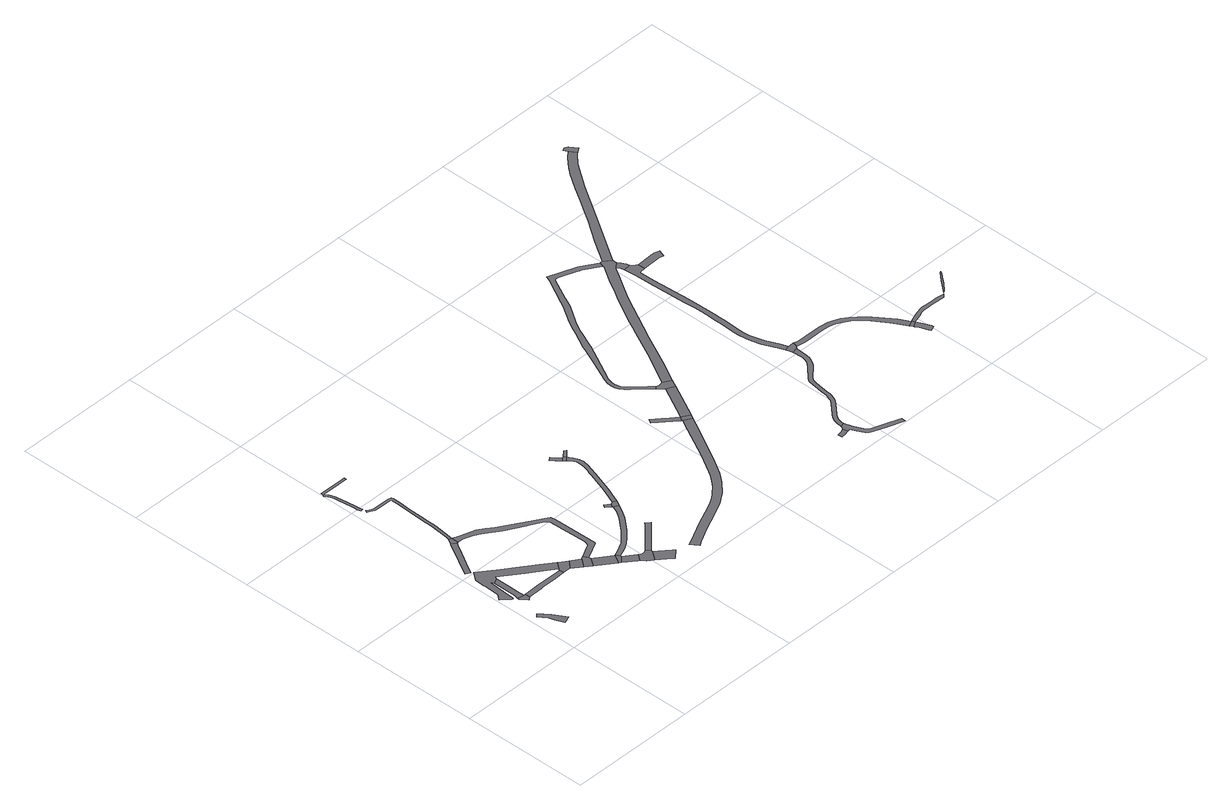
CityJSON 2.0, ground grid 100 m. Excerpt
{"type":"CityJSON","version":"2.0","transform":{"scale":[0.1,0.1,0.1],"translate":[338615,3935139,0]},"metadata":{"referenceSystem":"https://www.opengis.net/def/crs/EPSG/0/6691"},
"CityObjects":{
"road1":{"type":"Road","attributes":{"RoadStructureAttribute.sectionType":"1"},"geometry":[{"type":"MultiSurface","lod":"1","boundaries":[[[0,1,2,3,4,5,6,7]]]}]},
"road2":{"type":"Road","geometry":[{"type":"MultiSurface","lod":"1","boundaries":[[[8,9,10,11,12,13]]]}]},
"road3":{"type":"Road","attributes":{"RoadStructureAttribute.sectionType":"1"},"geometry":[{"type":"MultiSurface","lod":"1","boundaries":[[[14,15,16,17,18,19,20,21,11,10]]]}]},
"road4":{"type":"Road","attributes":{"RoadStructureAttribute.sectionType":"1"},"geometry":[{"type":"MultiSurface","lod":"1","boundaries":[[[22,23,24,25,26,27,28,29,30,31,32,33]]]}]},
"road5":{"type":"Road","attributes":{"RoadStructureAttribute.sectionType":"1"},"geometry":[{"type":"MultiSurface","lod":"1","boundaries":[[[8,34,35,36,37,38,39,40,41,42,9]]]}]},
"road6":{"type":"Road","attributes":{"function":"3","RoadStructureAttribute.sectionType":"1"},"geometry":[{"type":"MultiSurface","lod":"1","boundaries":[[[43,44,45,46,47,48,49,17,16,50,51,52,53,54,55,56,57,58,59,60,61,62,63,64]]]}]},
"road7":{"type":"Road","geometry":[{"type":"MultiSurface","lod":"1","boundaries":[[[65,33,32,66,67]]]}]},
"road8":{"type":"Road","attributes":{"RoadStructureAttribute.sectionType":"1"},"geometry":[{"type":"MultiSurface","lod":"1","boundaries":[[[68,69,70,71,72,73,74,75,76,77,78,79,80,81,82,83,84,85,86,87,88,89,90,91,92,93,94,95,96,97,98,99,65,67]]]}]},
"road9":{"type":"Road","geometry":[{"type":"MultiSurface","lod":"1","boundaries":[[[38,37,100,101,102,103,56,55]]]}]},
"road10":{"type":"Road","attributes":{"RoadStructureAttribute.sectionType":"1"},"geometry":[{"type":"MultiSurface","lod":"1","boundaries":[[[104,105,106,107,108,109,110,111,112,113,114,115,116,117,118,119,120,121,122,113,123,124,125,126,127,128,129,130,131,132]]]}]},
"road11":{"type":"Road","attributes":{"function":"3","RoadStructureAttribute.sectionType":"1"},"geometry":[{"type":"MultiSurface","lod":"1","boundaries":[[[102,101,133,134]]]}]},
"road12":{"type":"Road","geometry":[{"type":"MultiSurface","lod":"1","boundaries":[[[133,135,136,137,138,134]]]}]},
"road13":{"type":"Road","attributes":{"RoadStructureAttribute.sectionType":"1"},"geometry":[{"type":"MultiSurface","lod":"1","boundaries":[[[66,139,140,141,142,143,144,145,146,147,148,149,150,151,152,153,138,137,154,155,156,157,158,159,160,161,162,163,164,165,166,67]]]}]},
"road14":{"type":"Road","attributes":{"function":"3","RoadStructureAttribute.sectionType":"1"},"geometry":[{"type":"MultiSurface","lod":"1","boundaries":[[[167,168,169,136,135]]]}]},
"road15":{"type":"Road","geometry":[{"type":"MultiSurface","lod":"1","boundaries":[[[170,171,168,167,172,173]]]}]},
"road16":{"type":"Road","attributes":{"function":"3","RoadStructureAttribute.sectionType":"7"},"geometry":[{"type":"MultiSurface","lod":"1","boundaries":[[[172,174,175,176,177,173]]]}]},
"road17":{"type":"Road","geometry":[{"type":"MultiSurface","lod":"1","boundaries":[[[178,179,177,176,180,181,182,183,184]]]}]},
"road18":{"type":"Road","attributes":{"function":"3","RoadStructureAttribute.sectionType":"1"},"geometry":[{"type":"MultiSurface","lod":"1","boundaries":[[[181,185,186,187,188,189,190,182]]]}]},
"road19":{"type":"Road","attributes":{"RoadStructureAttribute.sectionType":"1"},"geometry":[{"type":"MultiSurface","lod":"1","boundaries":[[[191,192,193,194,195,196,197,198,199,200,201,202,203,204,205,206,171,170]]]}]},
"road20":{"type":"Road","attributes":{"RoadStructureAttribute.sectionType":"1"},"geometry":[{"type":"MultiSurface","lod":"1","boundaries":[[[183,207,208,209,210,211,212,184]]]}]},
"road21":{"type":"Road","geometry":[{"type":"MultiSurface","lod":"1","boundaries":[[[213,214,215,216]]]}]},
"road22":{"type":"Road","geometry":[{"type":"MultiSurface","lod":"1","boundaries":[[[199,198,217,218,219,220,221,213,216]]]}]},
"road23":{"type":"Road","attributes":{"RoadStructureAttribute.sectionType":"1"},"geometry":[{"type":"MultiSurface","lod":"1","boundaries":[[[222,223,224,225,226,227,228,229,230,219,218,231,232,233,234,235,236,237,238,239,240]]]}]},
"road24":{"type":"Road","geometry":[{"type":"MultiSurface","lod":"1","boundaries":[[[241,242,243,244,245,246]]]}]},
"road25":{"type":"Road","geometry":[{"type":"MultiSurface","lod":"1","boundaries":[[[239,247,248,249,241,246,250,240]]]}]},
"road26":{"type":"Road","attributes":{"RoadStructureAttribute.sectionType":"1"},"geometry":[{"type":"MultiSurface","lod":"1","boundaries":[[[251,252,253,248,247]]]}]},
"road27":{"type":"Road","attributes":{"function":"3","RoadStructureAttribute.sectionType":"1"},"geometry":[{"type":"MultiSurface","lod":"1","boundaries":[[[254,255,256,257,258,259,260,261,262,263,264,265,266,267,268,269,270,271,272,273,274,275,276,277,278,279]]]}]},
"road28":{"type":"Road","attributes":{"RoadStructureAttribute.sectionType":"1"},"geometry":[{"type":"MultiSurface","lod":"1","boundaries":[[[280,281,282,283,284,285,286]]]}]},
"road29":{"type":"Road","geometry":[{"type":"MultiSurface","lod":"1","boundaries":[[[265,264,287,280,286]]]}]},
"road30":{"type":"Road","attributes":{"function":"3","RoadStructureAttribute.sectionType":"1"},"geometry":[{"type":"MultiSurface","lod":"1","boundaries":[[[287,288,289,280]]]}]},
"road31":{"type":"Road","geometry":[{"type":"MultiSurface","lod":"1","boundaries":[[[289,288,290,291,292,293,294,295,296,297]]]}]},
"road32":{"type":"Road","geometry":[{"type":"MultiSurface","lod":"1","boundaries":[[[298,299,300,301,302,303,304]]]}]},
"road33":{"type":"Road","attributes":{"RoadStructureAttribute.sectionType":"1"},"geometry":[{"type":"MultiSurface","lod":"1","boundaries":[[[305,306,307,304,303,308,309,310,311,312,313,314,315,316,317,318,319,320,321,322,323]]]}]},
"road34":{"type":"Road","attributes":{"RoadStructureAttribute.sectionType":"1"},"geometry":[{"type":"MultiSurface","lod":"1","boundaries":[[[324,325,326,327,328,329,330,331,332,333,334,335,336,337,338,339,340,341,342,343,344,345,297,296,346,347,348,349,350,351,352,353,354,355,356,357,358,359,360,361,362,363,364,365,366,367,368,369,370,371]]]}]},
"road35":{"type":"Road","attributes":{"RoadStructureAttribute.sectionType":"1"},"geometry":[{"type":"MultiSurface","lod":"1","boundaries":[[[372,373,374,375,376,377,378,379,380,381,382,383,384,385,386,387,388,389,390,391,392,393,394,395,396,397,398,399,400,306,305,401,402,403,404,405,406,407,408,409,410,411,412,413,414,415,416,417,418,419,420,421,422,423,424,425]]]}]},
"road36":{"type":"Road","attributes":{"function":"3","RoadStructureAttribute.sectionType":"1"},"geometry":[{"type":"MultiSurface","lod":"1","boundaries":[[[426,427,428,371,370,429,430,431,432,433,434,435,436,437,292,291,438,439,440,441,442,443,444,445,446]]]}]},
"road37":{"type":"Road","geometry":[{"type":"MultiSurface","lod":"1","boundaries":[[[447,448,449,450,451,452,453,454,455,372,425]]]}]},
"road38":{"type":"Road","attributes":{"RoadStructureAttribute.sectionType":"1"},"geometry":[{"type":"MultiSurface","lod":"1","boundaries":[[[456,457,458,459,460,461,462,463,464,465,466,467,468,469,470,471,472,473,474,475,476,477,454,453,478,479,480,481,482,483,484,485,486,487,488,489,490,491,492,493,494]]]}]},
"road39":{"type":"Road","geometry":[{"type":"MultiSurface","lod":"1","boundaries":[[[445,495,496,497,460,459,498,499,446]]]}]},
"road40":{"type":"Road","attributes":{"RoadStructureAttribute.sectionType":"1"},"geometry":[{"type":"MultiSurface","lod":"1","boundaries":[[[500,501,502,503,504,505,506,507,508,509,510,511,512,513,514,450,449,515,516,517,518,519,520,521,522,523,524,525,526,527,528]]]}]},
"road41":{"type":"Road","attributes":{"RoadStructureAttribute.sectionType":"1"},"geometry":[{"type":"MultiSurface","lod":"1","boundaries":[[[529,530,531,532,533,534,456,494]]]}]},
"road42":{"type":"Road","geometry":[{"type":"MultiSurface","lod":"1","boundaries":[[[535,536,537,500,528]]]}]},
"road43":{"type":"Road","attributes":{"RoadStructureAttribute.sectionType":"1"},"geometry":[{"type":"MultiSurface","lod":"1","boundaries":[[[535,538,539,540,541,542,543,544,545,546,547,536]]]}]},
"road44":{"type":"Road","attributes":{"function":"3","RoadStructureAttribute.sectionType":"1"},"geometry":[{"type":"MultiSurface","lod":"1","boundaries":[[[548,549,550,551,552,553,554,555,556,557,428,427,558,559,560,561,562,563,564,565]]]}]},
"road45":{"type":"Road","attributes":{"RoadStructureAttribute.sectionType":"1"},"geometry":[{"type":"MultiSurface","lod":"1","boundaries":[[[566,567,568,569,570,571,572,573,574,575,576,577,578,579,580,581,582,583,584,585,586,587,588,537,536]]]}]},
"road46":{"type":"Road","geometry":[{"type":"MultiSurface","lod":"1","boundaries":[[[589,590,591,592,593,594,595,596,597,598,599]]]}]},
"road47":{"type":"Road","geometry":[{"type":"MultiSurface","lod":"1","boundaries":[[[564,600,601,602,603,565]]]}]}
},
"vertices":[
[110,328,0],[122,286,0],[150,216,0],[209,238,0],[149,341,0],[117,381,0],[87,415,0],[62,392,0],
[182,567,0],[179,603,0],[166,602,0],[118,612,0],[115,599,0],[155,546,0],
[166,661,0],[167,736,0],[167,847,0],[126,830,0],[127,783,0],[127,694,0],[124,648,0],[123,636,0],
[217,1310,0],[210,1298,0],[190,1261,0],[131,1156,0],[91,1086,0],[63,1036,0],[98,1016,0],[149,1104,0],[224,1236,0],[240,1262,0],[258,1290,0],[220,1314,0],
[299,569,0],[317,569,0],[437,573,0],[517,576,0],[516,608,0],[444,610,0],[387,612,0],[296,609,0],[213,606,0],
[57,738,0],[23,692,0],[83,636,0],[92,628,0],[97,640,0],[104,729,0],[114,856,0],[175,869,0],[175,871,0],[247,819,0],[338,754,0],[455,670,0],[521,622,0],[561,677,0],[469,744,0],[384,806,0],[215,928,0],[208,934,0],[112,1006,0],[63,940,0],[60,861,0],[59,857,0],
[246,1354,0],[266,1290,0],[265,1348,0],
[273,1374,0],[287,1512,0],[289,1547,0],[290,1609,0],[290,1614,0],[295,1759,0],[301,1833,0],[304,1907,0],[297,1921,0],[281,1926,0],[241,1928,0],[165,1928,0],[137,1931,0],[126,1935,0],[99,1950,0],[89,1955,0],[80,1938,0],[89,1933,0],[117,1917,0],[132,1911,0],[164,1908,0],[240,1908,0],[277,1906,0],[283,1904,0],[284,1902,0],[284,1835,0],[278,1760,0],[270,1614,0],[270,1604,0],[269,1547,0],[268,1514,0],[254,1379,0],
[525,576,0],[573,572,0],[626,629,0],[591,656,0],
[84,1978,0],[78,2004,0],[76,2028,0],[68,2114,0],[64,2144,0],[58,2193,0],[54,2206,0],[40,2241,0],[21,2266,0],[17,2269,0],[85,2266,0],[144,2265,0],[183,2266,0],[237,2267,0],[236,2287,0],[181,2286,0],[144,2285,0],[85,2286,0],[18,2289,0],[4,2254,0],[6,2252,0],[22,2231,0],[35,2199,0],[39,2189,0],[44,2141,0],[48,2112,0],[57,2027,0],[58,2001,0],[65,1974,0],
[648,517,0],[697,584,0],
[698,481,0],[743,543,0],[743,562,0],[724,598,0],
[291,1291,0],[315,1288,0],[378,1269,0],[435,1241,0],[554,1160,0],[699,1080,0],[720,1068,0],[808,1018,0],[825,1002,0],[833,987,0],[840,692,0],[837,665,0],[824,648,0],[790,632,0],[738,605,0],[760,571,0],[876,630,0],[880,637,0],[876,828,0],[876,990,0],[870,1023,0],[836,1045,0],[759,1090,0],[674,1139,0],[545,1218,0],[496,1256,0],[439,1291,0],[333,1326,0],
[836,380,0],[873,449,0],[811,494,0],
[894,419,0],[880,452,0],[850,369,0],[894,413,0],
[880,346,0],[937,303,0],[948,295,0],[985,344,0],
[1034,331,0],[1006,329,0],[976,258,0],[1020,227,0],[1072,299,0],[1074,313,0],[1048,343,0],
[1051,204,0],[1115,152,0],[1123,143,0],[1191,199,0],[1177,214,0],[1105,273,0],
[936,439,0],[970,454,0],[1015,480,0],[1055,513,0],[1113,568,0],[1199,669,0],[1242,734,0],[1266,780,0],[1229,799,0],[1211,752,0],[1171,690,0],[1087,593,0],[1032,540,0],[995,509,0],[954,486,0],[921,470,0],
[1078,316,0],[1267,493,0],[1281,508,0],[1251,535,0],[1239,521,0],[1051,346,0],
[1241,830,0],[1203,859,0],[1185,835,0],[1221,806,0],
[1286,819,0],[1289,826,0],[1261,838,0],[1253,831,0],[1247,829,0],
[1367,1339,0],[1382,1322,0],[1400,1287,0],[1403,1259,0],[1397,1217,0],[1384,1176,0],[1376,1152,0],[1368,1128,0],[1312,962,0],[1341,951,0],[1373,1047,0],[1397,1119,0],[1426,1210,0],[1433,1259,0],[1430,1295,0],[1412,1334,0],[1407,1345,0],[1391,1372,0],[1363,1344,0],
[1365,1385,0],[1342,1413,0],[1312,1449,0],[1289,1430,0],[1315,1398,0],[1342,1366,0],
[1392,1373,0],[1378,1388,0],[1369,1383,0],[1347,1359,0],
[1400,1380,0],[1441,1417,0],[1425,1430,0],
[1367,137,0],[1485,198,0],[1623,262,0],[1730,312,0],[1822,376,0],[1825,379,0],[1900,453,0],[1958,527,0],[2039,663,0],[2195,942,0],[2247,1040,0],[2184,1073,0],[2170,1047,0],[2012,744,0],[1921,591,0],[1901,560,0],[1880,530,0],[1829,470,0],[1772,418,0],[1737,392,0],[1684,360,0],[1601,319,0],[1499,276,0],[1314,181,0],[1289,170,0],[1333,112,0],
[2202,1107,0],[2149,1153,0],[2106,1189,0],[2043,1243,0],[2024,1210,0],[2134,1116,0],[2178,1079,0],
[2265,1074,0],
[2408,1345,0],[2344,1378,0],
[2420,1369,0],[2440,1406,0],[2377,1439,0],[2359,1434,0],[2344,1433,0],[2329,1435,0],[2320,1439,0],[2302,1422,0],
[2810,236,0],[2777,230,0],[2780,197,0],[2818,201,0],[2840,209,0],[2852,212,0],[2839,249,0],
[2888,286,0],[2855,277,0],[2851,264,0],[2868,218,0],[2873,213,0],[2890,171,0],[2916,118,0],[2936,100,0],[2958,87,0],[3049,55,0],[3183,8,0],[3185,44,0],[3068,85,0],[2972,119,0],[2956,128,0],[2944,139,0],[2922,185,0],[2904,227,0],[2904,228,0],
[2876,2645,0],[2859,2653,0],[2849,2658,0],[2648,2732,0],[2629,2690,0],[2576,2591,0],[2539,2522,0],[2501,2446,0],[2411,2307,0],[2374,2235,0],[2353,2194,0],[2283,2059,0],[2266,2020,0],[2212,1896,0],[2139,1731,0],[2126,1691,0],[2122,1658,0],[2127,1626,0],[2135,1600,0],[2154,1572,0],[2186,1540,0],[2274,1451,0],[2284,1476,0],[2204,1558,0],[2174,1588,0],[2158,1611,0],[2152,1632,0],[2147,1659,0],[2151,1686,0],[2162,1721,0],[2269,1928,0],[2323,2032,0],[2326,2037,0],[2386,2172,0],[2395,2193,0],[2442,2278,0],[2533,2412,0],[2568,2488,0],[2569,2490,0],[2656,2666,0],[2670,2672,0],[2682,2674,0],[2697,2670,0],[2833,2619,0],[2838,2617,0],[2857,2608,0],[2974,2536,0],[2991,2575,0],
[3190,1026,0],[3192,1016,0],[3194,960,0],[3194,944,0],[3192,938,0],[3188,916,0],[3173,883,0],[3164,872,0],[3155,860,0],[3121,827,0],[3111,818,0],[3100,805,0],[3067,775,0],[3053,754,0],[3045,739,0],[3039,706,0],[3023,616,0],[3018,561,0],[3014,547,0],[3011,540,0],[3006,526,0],[3000,510,0],[2975,481,0],[2904,406,0],[2881,379,0],[2865,346,0],[2856,309,0],[2856,294,0],[2855,283,0],[2886,294,0],[2886,300,0],[2886,305,0],[2894,336,0],[2907,363,0],[2926,386,0],[2997,461,0],[3026,495,0],[3042,537,0],[3047,555,0],[3053,612,0],[3068,701,0],[3074,729,0],[3078,739,0],[3090,755,0],[3119,781,0],[3144,800,0],[3181,837,0],[3203,864,0],[3217,895,0],[3222,906,0],[3229,940,0],[3229,958,0],[3232,1008,0],[3235,1036,0],
[3066,2501,0],[3064,2532,0],[3013,2576,0],[2980,2526,0],[2906,2413,0],[2836,2294,0],[2797,2228,0],[2780,2198,0],[2682,2016,0],[2656,1965,0],[2629,1914,0],[2523,1708,0],[2531,1580,0],[2653,1819,0],[2668,1847,0],[2706,1919,0],[2853,2193,0],[2918,2298,0],[2976,2391,0],[3020,2461,0],[3066,2500,0],
[3240,1042,0],[3243,1046,0],[3252,1049,0],[3260,1088,0],[3252,1089,0],[3234,1090,0],[3215,1090,0],[3174,1075,0],[3186,1045,0],
[3146,2379,0],[3136,2387,0],[3110,2409,0],[3104,2414,0],[3049,2407,0],[3051,2391,0],[3052,2376,0],[3055,2316,0],[3061,2196,0],[3075,1897,0],[3079,1813,0],[3083,1742,0],[3081,1671,0],[3080,1623,0],[3081,1592,0],[3079,1574,0],[3072,1438,0],[3073,1402,0],[3079,1348,0],[3088,1302,0],[3108,1231,0],[3153,1131,0],[3192,1147,0],[3148,1246,0],[3129,1311,0],[3121,1354,0],[3115,1405,0],[3114,1438,0],[3119,1538,0],[3123,1592,0],[3120,1622,0],[3121,1670,0],[3122,1701,0],[3121,1787,0],[3115,1900,0],[3101,2198,0],[3099,2304,0],[3099,2318,0],[3149,2321,0],
[3036,2448,0],[3045,2437,0],[3047,2427,0],[3099,2441,0],[3084,2476,0],
[3952,680,0],[3905,762,0],[3810,899,0],[3782,927,0],[3744,965,0],[3704,999,0],[3702,1000,0],[3655,1035,0],[3610,1056,0],[3567,1069,0],[3505,1079,0],[3439,1079,0],[3382,1078,0],[3330,1078,0],[3292,1081,0],[3281,1044,0],[3326,1038,0],[3388,1039,0],[3437,1040,0],[3498,1041,0],[3554,1032,0],[3592,1020,0],[3638,999,0],[3681,970,0],[3718,938,0],[3773,873,0],[3848,769,0],[3869,729,0],[3910,656,0],
[3286,2328,0],[3299,2328,0],[3328,2319,0],[3346,2374,0],[3307,2387,0],[3295,2386,0],
[3924,631,0],[3967,656,0],[3958,682,0],
[3928,623,0],[3944,593,0],[3968,537,0],[3973,518,0],[3990,525,0],[4016,536,0],[4012,548,0],[4012,551,0],[3990,611,0],[3982,627,0],
[3626,3466,0],[3560,3395,0],[3519,3339,0],[3474,3276,0],[3436,3217,0],[3367,3109,0],[3322,3040,0],[3249,2927,0],[3125,2752,0],[3024,2593,0],[3080,2556,0],[3196,2729,0],[3324,2929,0],[3486,3181,0],[3629,3376,0],[3698,3448,0],[3715,3459,0],[3680,3512,0],
[4046,684,0],[4059,688,0],[4096,697,0],[4120,697,0],[4146,697,0],[4148,697,0],[4153,697,0],[4196,696,0],[4218,695,0],[4274,691,0],[4305,717,0],[4297,718,0],[4239,722,0],[4219,723,0],[4177,724,0],[4172,724,0],[4168,725,0],[4149,725,0],[4131,725,0],[4108,725,0],[4093,725,0],[4051,715,0],[4022,705,0],
[4441,865,0],[4458,890,0],[4456,889,0],[4442,879,0],[4421,856,0],[4389,819,0],[4379,806,0],[4315,726,0],[4321,731,0],[4384,795,0],[4407,823,0],
[3752,3484,0],[3714,3541,0],[3688,3552,0],[3665,3540,0]
]}
